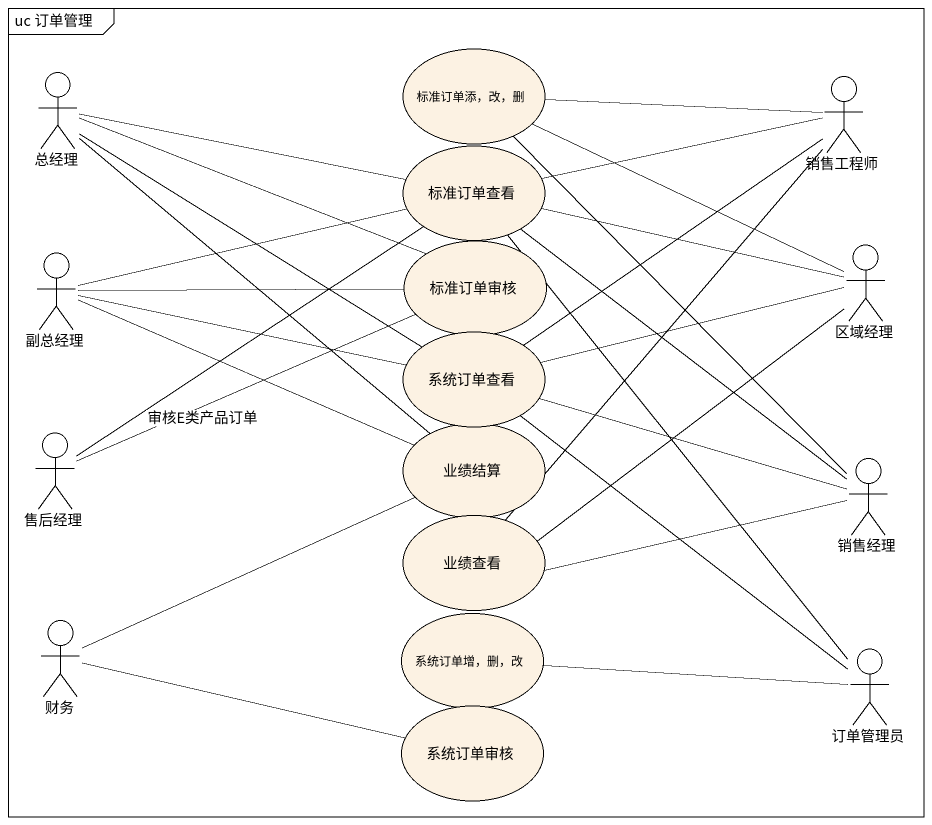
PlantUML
@startuml
mainframe uc 订单管理
usecase "标准订单添，改，删" as 标准订单添_改_删
actor 总经理
actor 销售工程师
usecase 标准订单查看
actor 副总经理
usecase 标准订单审核
actor 区域经理
usecase 系统订单查看
actor 售后经理
usecase 业绩结算
actor 销售经理
usecase 业绩查看
actor 财务
usecase "系统订单增，删，改" as 系统订单增_删_改
actor 订单管理员
usecase 系统订单审核
总经理 -right- 标准订单查看
总经理 -right- 标准订单审核
总经理 -right- 系统订单查看
总经理 -- 业绩结算
销售工程师 -left- 标准订单添_改_删
销售工程师 -left- 标准订单查看
销售工程师 -- 系统订单查看
销售工程师 -- 业绩查看
副总经理 -right- 标准订单查看
副总经理 -right- 标准订单审核
副总经理 -right- 系统订单查看
副总经理 -right- 业绩结算
区域经理 -left- 标准订单添_改_删
区域经理 -left- 标准订单查看
区域经理 -left- 系统订单查看
区域经理 -- 业绩查看
售后经理 -up- 标准订单查看
售后经理 -right- 标准订单审核 : 审核E类产品订单
销售经理 -up- 标准订单添_改_删
销售经理 -up- 标准订单查看
销售经理 -left- 系统订单查看
销售经理 -left- 业绩查看
财务 -right- 业绩结算
财务 -right- 系统订单审核
订单管理员 -up- 标准订单查看
订单管理员 -up- 系统订单查看
订单管理员 -left- 系统订单增_删_改
@enduml
